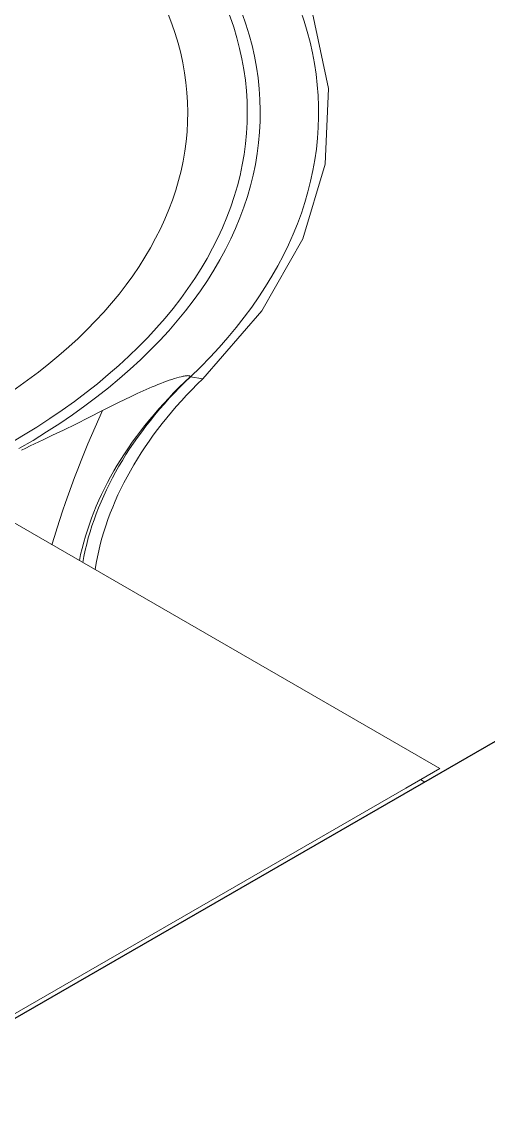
# Model space of a CAD drawing. Header units: millimetres. Extents: x 474.7 to 528.3, y 13.1 to 23.5.
# Drawn here: x 513.2361 to 513.2601, y 18.8831 to 18.9396 of the extents above; entities that cross this region are included whole.
import ezdxf

# ---------------------------------------------------------------- set-up
doc = ezdxf.new("R2010")
doc.units = ezdxf.units.MM
doc.header["$LTSCALE"] = 2.5
doc.layers.add('I-ARQ', color=8, linetype='Continuous')

msp = doc.modelspace()

# ---------------------------------------------------------------- linework, layer by layer
at = {"layer": 'I-ARQ', "extrusion": (0, 0.816497, 0.57735)}
msp.add_line((513.745584, 19.182651, 19.254851), (512.889985, 18.68867, 19.953445), dxfattribs=at)
at = {"layer": 'I-ARQ', "lineweight": 5}
for points, knots in [([(513.244774, 18.921315, 19.624436), (513.255958, 18.931948, 19.609398), (513.25263, 18.945657, 19.59001), (513.236815, 18.954106, 19.578063), (513.236815, 18.954106, 19.578063), (513.220999, 18.962554, 19.566115), (513.197068, 18.963406, 19.56491), (513.179574, 18.956143, 19.575181)], [0, 0, 0, 0, 0.5, 0.5, 0.5, 0.5, 1, 1, 1, 1]), ([(513.235965, 18.917617, 19.629666), (513.251557, 18.926619, 19.616935), (513.252569, 18.941023, 19.596564), (513.238289, 18.950724, 19.582845), (513.238289, 18.950724, 19.582845), (513.22401, 18.960425, 19.569126), (513.199225, 18.962172, 19.566655), (513.181321, 18.95474, 19.577166)], [0, 0, 0, 0, 0.5, 0.5, 0.5, 0.5, 1, 1, 1, 1]), ([(513.235494, 18.917889, 19.629281), (513.25077, 18.926708, 19.616809), (513.251836, 18.940806, 19.596872), (513.237949, 18.95036, 19.58336), (513.237949, 18.95036, 19.58336), (513.224064, 18.959914, 19.569849), (513.199833, 18.961756, 19.567244), (513.182137, 18.954602, 19.577361)], [0, 0, 0, 0, 0.5, 0.5, 0.5, 0.5, 1, 1, 1, 1]), ([(513.233331, 18.919138, 19.627515), (513.247484, 18.927309, 19.615959), (513.248472, 18.940372, 19.597485), (513.235607, 18.949224, 19.584966), (513.235607, 18.949224, 19.584966), (513.22274, 18.958077, 19.572446), (513.200289, 18.959783, 19.570033), (513.183891, 18.953155, 19.579407)], [0, 0, 0, 0, 0.5, 0.5, 0.5, 0.5, 1, 1, 1, 1]), ([(513.245412, 18.921216, 19.624576), (513.245412, 18.921216, 19.624576), (513.248438, 18.924701, 19.619647), (513.248438, 18.924701, 19.619647), (513.248438, 18.924701, 19.619647), (513.248438, 18.924701, 19.619647), (513.250549, 18.928406, 19.614407), (513.250549, 18.928406, 19.614407), (513.250549, 18.928406, 19.614407), (513.250549, 18.928406, 19.614407), (513.2517, 18.93225, 19.608971), (513.2517, 18.93225, 19.608971), (513.2517, 18.93225, 19.608971), (513.2517, 18.93225, 19.608971), (513.251865, 18.936152, 19.603453), (513.251865, 18.936152, 19.603453), (513.251865, 18.936152, 19.603453), (513.251865, 18.936152, 19.603453), (513.251044, 18.940028, 19.597971), (513.251044, 18.940028, 19.597971), (513.251044, 18.940028, 19.597971), (513.251044, 18.940028, 19.597971), (513.249249, 18.943796, 19.592643), (513.249249, 18.943796, 19.592643), (513.249249, 18.943796, 19.592643), (513.249249, 18.943796, 19.592643), (513.246524, 18.947373, 19.587584), (513.246524, 18.947373, 19.587584), (513.246524, 18.947373, 19.587584), (513.246524, 18.947373, 19.587584), (513.242924, 18.950684, 19.582901), (513.242924, 18.950684, 19.582901), (513.242924, 18.950684, 19.582901), (513.242924, 18.950684, 19.582901), (513.238528, 18.953658, 19.578696), (513.238528, 18.953658, 19.578696)], [0, 0, 0, 0, 0.111111, 0.111111, 0.111111, 0.111111, 0.222222, 0.222222, 0.222222, 0.222222, 0.333333, 0.333333, 0.333333, 0.333333, 0.444444, 0.444444, 0.444444, 0.444444, 0.555556, 0.555556, 0.555556, 0.555556, 0.666667, 0.666667, 0.666667, 0.666667, 0.777778, 0.777778, 0.777778, 0.777778, 0.888889, 0.888889, 0.888889, 0.888889, 1, 1, 1, 1]), ([(513.244755, 18.921317, 19.624433), (513.244755, 18.921317, 19.624433), (513.244754, 18.921329, 19.624415), (513.244754, 18.921329, 19.624415), (513.244754, 18.921329, 19.624415), (513.244754, 18.921329, 19.624415), (513.24475, 18.921341, 19.624399), (513.24475, 18.921341, 19.624399), (513.24475, 18.921341, 19.624399), (513.24475, 18.921341, 19.624399), (513.244741, 18.92135, 19.624386), (513.244741, 18.92135, 19.624386), (513.244741, 18.92135, 19.624386), (513.244741, 18.92135, 19.624386), (513.244729, 18.921358, 19.624375), (513.244729, 18.921358, 19.624375), (513.244729, 18.921358, 19.624375), (513.244729, 18.921358, 19.624375), (513.244712, 18.921364, 19.624366), (513.244712, 18.921364, 19.624366), (513.244712, 18.921364, 19.624366), (513.244712, 18.921364, 19.624366), (513.244692, 18.921368, 19.62436), (513.244692, 18.921368, 19.62436), (513.244692, 18.921368, 19.62436), (513.244692, 18.921368, 19.62436), (513.244666, 18.921372, 19.624356), (513.244666, 18.921372, 19.624356), (513.244666, 18.921372, 19.624356), (513.244666, 18.921372, 19.624356), (513.244641, 18.921373, 19.624354), (513.244641, 18.921373, 19.624354), (513.244641, 18.921373, 19.624354), (513.244641, 18.921373, 19.624354), (513.244608, 18.921372, 19.624356), (513.244608, 18.921372, 19.624356), (513.244608, 18.921372, 19.624356), (513.244608, 18.921372, 19.624356), (513.244574, 18.921369, 19.624359), (513.244574, 18.921369, 19.624359), (513.244574, 18.921369, 19.624359), (513.244574, 18.921369, 19.624359), (513.244535, 18.921365, 19.624365), (513.244535, 18.921365, 19.624365), (513.244535, 18.921365, 19.624365), (513.244535, 18.921365, 19.624365), (513.244496, 18.921359, 19.624373), (513.244496, 18.921359, 19.624373), (513.244496, 18.921359, 19.624373), (513.244496, 18.921359, 19.624373), (513.244449, 18.921352, 19.624384), (513.244449, 18.921352, 19.624384), (513.244449, 18.921352, 19.624384), (513.244449, 18.921352, 19.624384), (513.244404, 18.921343, 19.624396), (513.244404, 18.921343, 19.624396), (513.244404, 18.921343, 19.624396), (513.244404, 18.921343, 19.624396), (513.244303, 18.921321, 19.624428), (513.244303, 18.921321, 19.624428), (513.244303, 18.921321, 19.624428), (513.244303, 18.921321, 19.624428), (513.244192, 18.921293, 19.624467), (513.244192, 18.921293, 19.624467), (513.244192, 18.921293, 19.624467), (513.244192, 18.921293, 19.624467), (513.244072, 18.921259, 19.624514), (513.244072, 18.921259, 19.624514), (513.244072, 18.921259, 19.624514), (513.244072, 18.921259, 19.624514), (513.243947, 18.921222, 19.624568), (513.243947, 18.921222, 19.624568), (513.243947, 18.921222, 19.624568), (513.243947, 18.921222, 19.624568), (513.243816, 18.921179, 19.624627), (513.243816, 18.921179, 19.624627), (513.243816, 18.921179, 19.624627), (513.243816, 18.921179, 19.624627), (513.24368, 18.921133, 19.624693), (513.24368, 18.921133, 19.624693), (513.24368, 18.921133, 19.624693), (513.24368, 18.921133, 19.624693), (513.243541, 18.921083, 19.624764), (513.243541, 18.921083, 19.624764), (513.243541, 18.921083, 19.624764), (513.243541, 18.921083, 19.624764), (513.243399, 18.92103, 19.624839), (513.243399, 18.92103, 19.624839), (513.243399, 18.92103, 19.624839), (513.243399, 18.92103, 19.624839), (513.243253, 18.920974, 19.624918), (513.243253, 18.920974, 19.624918), (513.243253, 18.920974, 19.624918), (513.243253, 18.920974, 19.624918), (513.243106, 18.920915, 19.625001), (513.243106, 18.920915, 19.625001), (513.243106, 18.920915, 19.625001), (513.243106, 18.920915, 19.625001), (513.242956, 18.920854, 19.625087), (513.242956, 18.920854, 19.625087), (513.242956, 18.920854, 19.625087), (513.242956, 18.920854, 19.625087), (513.242806, 18.920791, 19.625177), (513.242806, 18.920791, 19.625177), (513.242806, 18.920791, 19.625177), (513.242806, 18.920791, 19.625177), (513.242655, 18.920726, 19.625269), (513.242655, 18.920726, 19.625269), (513.242655, 18.920726, 19.625269), (513.242655, 18.920726, 19.625269), (513.242348, 18.92059, 19.625461), (513.242348, 18.92059, 19.625461), (513.242348, 18.92059, 19.625461), (513.242348, 18.92059, 19.625461), (513.242038, 18.920448, 19.625663), (513.242038, 18.920448, 19.625663), (513.242038, 18.920448, 19.625663), (513.242038, 18.920448, 19.625663), (513.241725, 18.9203, 19.625871), (513.241725, 18.9203, 19.625871), (513.241725, 18.9203, 19.625871), (513.241725, 18.9203, 19.625871), (513.241407, 18.920148, 19.626087), (513.241407, 18.920148, 19.626087), (513.241407, 18.920148, 19.626087), (513.241407, 18.920148, 19.626087), (513.241085, 18.91999, 19.62631), (513.241085, 18.91999, 19.62631), (513.241085, 18.91999, 19.62631), (513.241085, 18.91999, 19.62631), (513.240593, 18.919744, 19.626657), (513.240593, 18.919744, 19.626657), (513.240593, 18.919744, 19.626657), (513.240593, 18.919744, 19.626657), (513.240257, 18.919574, 19.626898), (513.240257, 18.919574, 19.626898)], [0, 0, 0, 0, 0.029412, 0.029412, 0.029412, 0.029412, 0.058824, 0.058824, 0.058824, 0.058824, 0.088235, 0.088235, 0.088235, 0.088235, 0.117647, 0.117647, 0.117647, 0.117647, 0.147059, 0.147059, 0.147059, 0.147059, 0.176471, 0.176471, 0.176471, 0.176471, 0.205882, 0.205882, 0.205882, 0.205882, 0.235294, 0.235294, 0.235294, 0.235294, 0.264706, 0.264706, 0.264706, 0.264706, 0.294118, 0.294118, 0.294118, 0.294118, 0.323529, 0.323529, 0.323529, 0.323529, 0.352941, 0.352941, 0.352941, 0.352941, 0.382353, 0.382353, 0.382353, 0.382353, 0.411765, 0.411765, 0.411765, 0.411765, 0.441176, 0.441176, 0.441176, 0.441176, 0.470588, 0.470588, 0.470588, 0.470588, 0.5, 0.5, 0.5, 0.5, 0.529412, 0.529412, 0.529412, 0.529412, 0.558824, 0.558824, 0.558824, 0.558824, 0.588235, 0.588235, 0.588235, 0.588235, 0.617647, 0.617647, 0.617647, 0.617647, 0.647059, 0.647059, 0.647059, 0.647059, 0.676471, 0.676471, 0.676471, 0.676471, 0.705882, 0.705882, 0.705882, 0.705882, 0.735294, 0.735294, 0.735294, 0.735294, 0.764706, 0.764706, 0.764706, 0.764706, 0.794118, 0.794118, 0.794118, 0.794118, 0.823529, 0.823529, 0.823529, 0.823529, 0.852941, 0.852941, 0.852941, 0.852941, 0.882353, 0.882353, 0.882353, 0.882353, 0.911765, 0.911765, 0.911765, 0.911765, 0.941176, 0.941176, 0.941176, 0.941176, 0.970588, 0.970588, 0.970588, 0.970588, 1, 1, 1, 1]), ([(513.244774, 18.921315, 19.624436), (513.244774, 18.921315, 19.624436), (513.244765, 18.92131, 19.624442), (513.244765, 18.92131, 19.624442), (513.244765, 18.92131, 19.624442), (513.244765, 18.92131, 19.624442), (513.244762, 18.921309, 19.624444), (513.244762, 18.921309, 19.624444), (513.244762, 18.921309, 19.624444), (513.244762, 18.921309, 19.624444), (513.24476, 18.921309, 19.624444), (513.24476, 18.921309, 19.624444), (513.24476, 18.921309, 19.624444), (513.24476, 18.921309, 19.624444), (513.244758, 18.92131, 19.624443), (513.244758, 18.92131, 19.624443), (513.244758, 18.92131, 19.624443), (513.244758, 18.92131, 19.624443), (513.244757, 18.92131, 19.624442), (513.244757, 18.92131, 19.624442), (513.244757, 18.92131, 19.624442), (513.244757, 18.92131, 19.624442), (513.244755, 18.921311, 19.624441), (513.244755, 18.921311, 19.624441), (513.244755, 18.921311, 19.624441), (513.244755, 18.921311, 19.624441), (513.244754, 18.921315, 19.624436), (513.244754, 18.921315, 19.624436), (513.244754, 18.921315, 19.624436), (513.244754, 18.921315, 19.624436), (513.244755, 18.921317, 19.624433), (513.244755, 18.921317, 19.624433)], [0, 0, 0, 0, 0.125, 0.125, 0.125, 0.125, 0.25, 0.25, 0.25, 0.25, 0.375, 0.375, 0.375, 0.375, 0.5, 0.5, 0.5, 0.5, 0.625, 0.625, 0.625, 0.625, 0.75, 0.75, 0.75, 0.75, 0.875, 0.875, 0.875, 0.875, 1, 1, 1, 1]), ([(513.240257, 18.919574, 19.626898), (513.240257, 18.919574, 19.626898), (513.239559, 18.919222, 19.627396), (513.239559, 18.919222, 19.627396), (513.239559, 18.919222, 19.627396), (513.239559, 18.919222, 19.627396), (513.23888, 18.918883, 19.627875), (513.23888, 18.918883, 19.627875), (513.23888, 18.918883, 19.627875), (513.23888, 18.918883, 19.627875), (513.23825, 18.918575, 19.628311), (513.23825, 18.918575, 19.628311), (513.23825, 18.918575, 19.628311), (513.23825, 18.918575, 19.628311), (513.237692, 18.918305, 19.628692), (513.237692, 18.918305, 19.628692), (513.237692, 18.918305, 19.628692), (513.237692, 18.918305, 19.628692), (513.23737, 18.918151, 19.62891), (513.23737, 18.918151, 19.62891), (513.23737, 18.918151, 19.62891), (513.23737, 18.918151, 19.62891), (513.237208, 18.918075, 19.629018), (513.237208, 18.918075, 19.629018), (513.237208, 18.918075, 19.629018), (513.237208, 18.918075, 19.629018), (513.236982, 18.917969, 19.629167), (513.236982, 18.917969, 19.629167), (513.236982, 18.917969, 19.629167), (513.236982, 18.917969, 19.629167), (513.236756, 18.917863, 19.629317), (513.236756, 18.917863, 19.629317), (513.236756, 18.917863, 19.629317), (513.236756, 18.917863, 19.629317), (513.236536, 18.917757, 19.629468), (513.236536, 18.917757, 19.629468), (513.236536, 18.917757, 19.629468), (513.236536, 18.917757, 19.629468), (513.236316, 18.917649, 19.62962), (513.236316, 18.917649, 19.62962), (513.236316, 18.917649, 19.62962), (513.236316, 18.917649, 19.62962), (513.236098, 18.91754, 19.629775), (513.236098, 18.91754, 19.629775)], [0, 0, 0, 0, 0.090909, 0.090909, 0.090909, 0.090909, 0.181818, 0.181818, 0.181818, 0.181818, 0.272727, 0.272727, 0.272727, 0.272727, 0.363636, 0.363636, 0.363636, 0.363636, 0.454545, 0.454545, 0.454545, 0.454545, 0.545455, 0.545455, 0.545455, 0.545455, 0.636364, 0.636364, 0.636364, 0.636364, 0.727273, 0.727273, 0.727273, 0.727273, 0.818182, 0.818182, 0.818182, 0.818182, 0.909091, 0.909091, 0.909091, 0.909091, 1, 1, 1, 1]), ([(513.238252, 18.889742, 19.669086), (513.238251, 18.889742, 19.669087), (513.238251, 18.889742, 19.669087), (513.238251, 18.889742, 19.669087), (513.238251, 18.889742, 19.669087), (513.238251, 18.889742, 19.669087), (513.238251, 18.889742, 19.669087), (513.238251, 18.889742, 19.669087), (513.238251, 18.889742, 19.669087), (513.238251, 18.889742, 19.669087), (513.238251, 18.889742, 19.669087), (513.238251, 18.889742, 19.669087), (513.238251, 18.889742, 19.669087), (513.238251, 18.889742, 19.669087), (513.238251, 18.889742, 19.669087), (513.238251, 18.889742, 19.669087), (513.238251, 18.889742, 19.669087), (513.238251, 18.889742, 19.669087), (513.238251, 18.889742, 19.669087), (513.238251, 18.889742, 19.669087), (513.238251, 18.889742, 19.669087), (513.238251, 18.889742, 19.669087), (513.238251, 18.889742, 19.669087), (513.238251, 18.889742, 19.669087), (513.238251, 18.889742, 19.669087), (513.238251, 18.889742, 19.669087), (513.238252, 18.889742, 19.669086), (513.238252, 18.889742, 19.669086), (513.238252, 18.889742, 19.669086), (513.238252, 18.889742, 19.669086), (513.238252, 18.889742, 19.669086), (513.238252, 18.889742, 19.669086), (513.238252, 18.889742, 19.669086), (513.238252, 18.889742, 19.669086), (513.238252, 18.889742, 19.669086), (513.238252, 18.889742, 19.669086)], [0, 0, 0, 0, 0.111111, 0.111111, 0.111111, 0.111111, 0.222222, 0.222222, 0.222222, 0.222222, 0.333333, 0.333333, 0.333333, 0.333333, 0.444444, 0.444444, 0.444444, 0.444444, 0.555556, 0.555556, 0.555556, 0.555556, 0.666667, 0.666667, 0.666667, 0.666667, 0.777778, 0.777778, 0.777778, 0.777778, 0.888889, 0.888889, 0.888889, 0.888889, 1, 1, 1, 1])]:
    msp.add_open_spline(points, degree=3, knots=knots, dxfattribs=at)
for points in [[(513.244755, 18.921317, 19.624433), (513.24169, 18.91844, 19.628501), (513.239749, 18.915213, 19.633065), (513.239066, 18.911859, 19.637808)], [(513.244773, 18.921315, 19.624435), (513.24174, 18.918403, 19.628554), (513.23985, 18.915141, 19.633167), (513.239237, 18.91176, 19.637948)], [(513.245411, 18.921216, 19.624575), (513.242317, 18.918222, 19.62881), (513.240424, 18.914866, 19.633556), (513.239872, 18.911394, 19.638466)], [(513.244754, 18.92131, 19.624442), (513.244754, 18.92131, 19.624442), (513.244771, 18.92132, 19.624428), (513.244771, 18.92132, 19.624428)], [(513.244771, 18.92131, 19.624442), (513.244771, 18.92131, 19.624442), (513.244755, 18.92132, 19.624429), (513.244755, 18.92132, 19.624429)], [(513.244774, 18.921315, 19.624436), (513.244774, 18.921315, 19.624436), (513.245411, 18.921216, 19.624575), (513.245411, 18.921216, 19.624575)], [(513.240257, 18.919574, 19.626898), (513.23921, 18.917297, 19.630118), (513.238343, 18.914993, 19.633376), (513.23766, 18.912671, 19.636661)], [(513.233754, 18.914926, 19.633471), (513.233754, 18.914926, 19.633471), (513.257592, 18.901163, 19.652934), (513.257592, 18.901163, 19.652934)], [(513.255845, 18.900155, 19.654361), (513.255845, 18.900155, 19.654361), (513.257592, 18.901163, 19.652934), (513.257592, 18.901163, 19.652934)], [(513.229042, 18.88468, 19.676245), (513.229042, 18.88468, 19.676245), (513.255845, 18.900155, 19.654361), (513.255845, 18.900155, 19.654361)], [(513.243538, 18.892794, 19.66477), (513.243538, 18.892794, 19.66477), (513.256821, 18.900463, 19.653924), (513.256821, 18.900463, 19.653924)], [(513.256821, 18.900463, 19.653924), (513.256821, 18.900463, 19.653924), (513.2566, 18.900591, 19.653744), (513.2566, 18.900591, 19.653744)], [(513.254668, 18.89922, 19.655682), (513.254668, 18.89922, 19.655682), (513.248825, 18.895847, 19.660453), (513.248825, 18.895847, 19.660453)], [(513.230255, 18.885126, 19.675615), (513.230255, 18.885126, 19.675615), (513.243538, 18.892794, 19.66477), (513.243538, 18.892794, 19.66477)]]:
    msp.add_open_spline(points, degree=3, dxfattribs=at)

doc.saveas('drawing.dxf')
